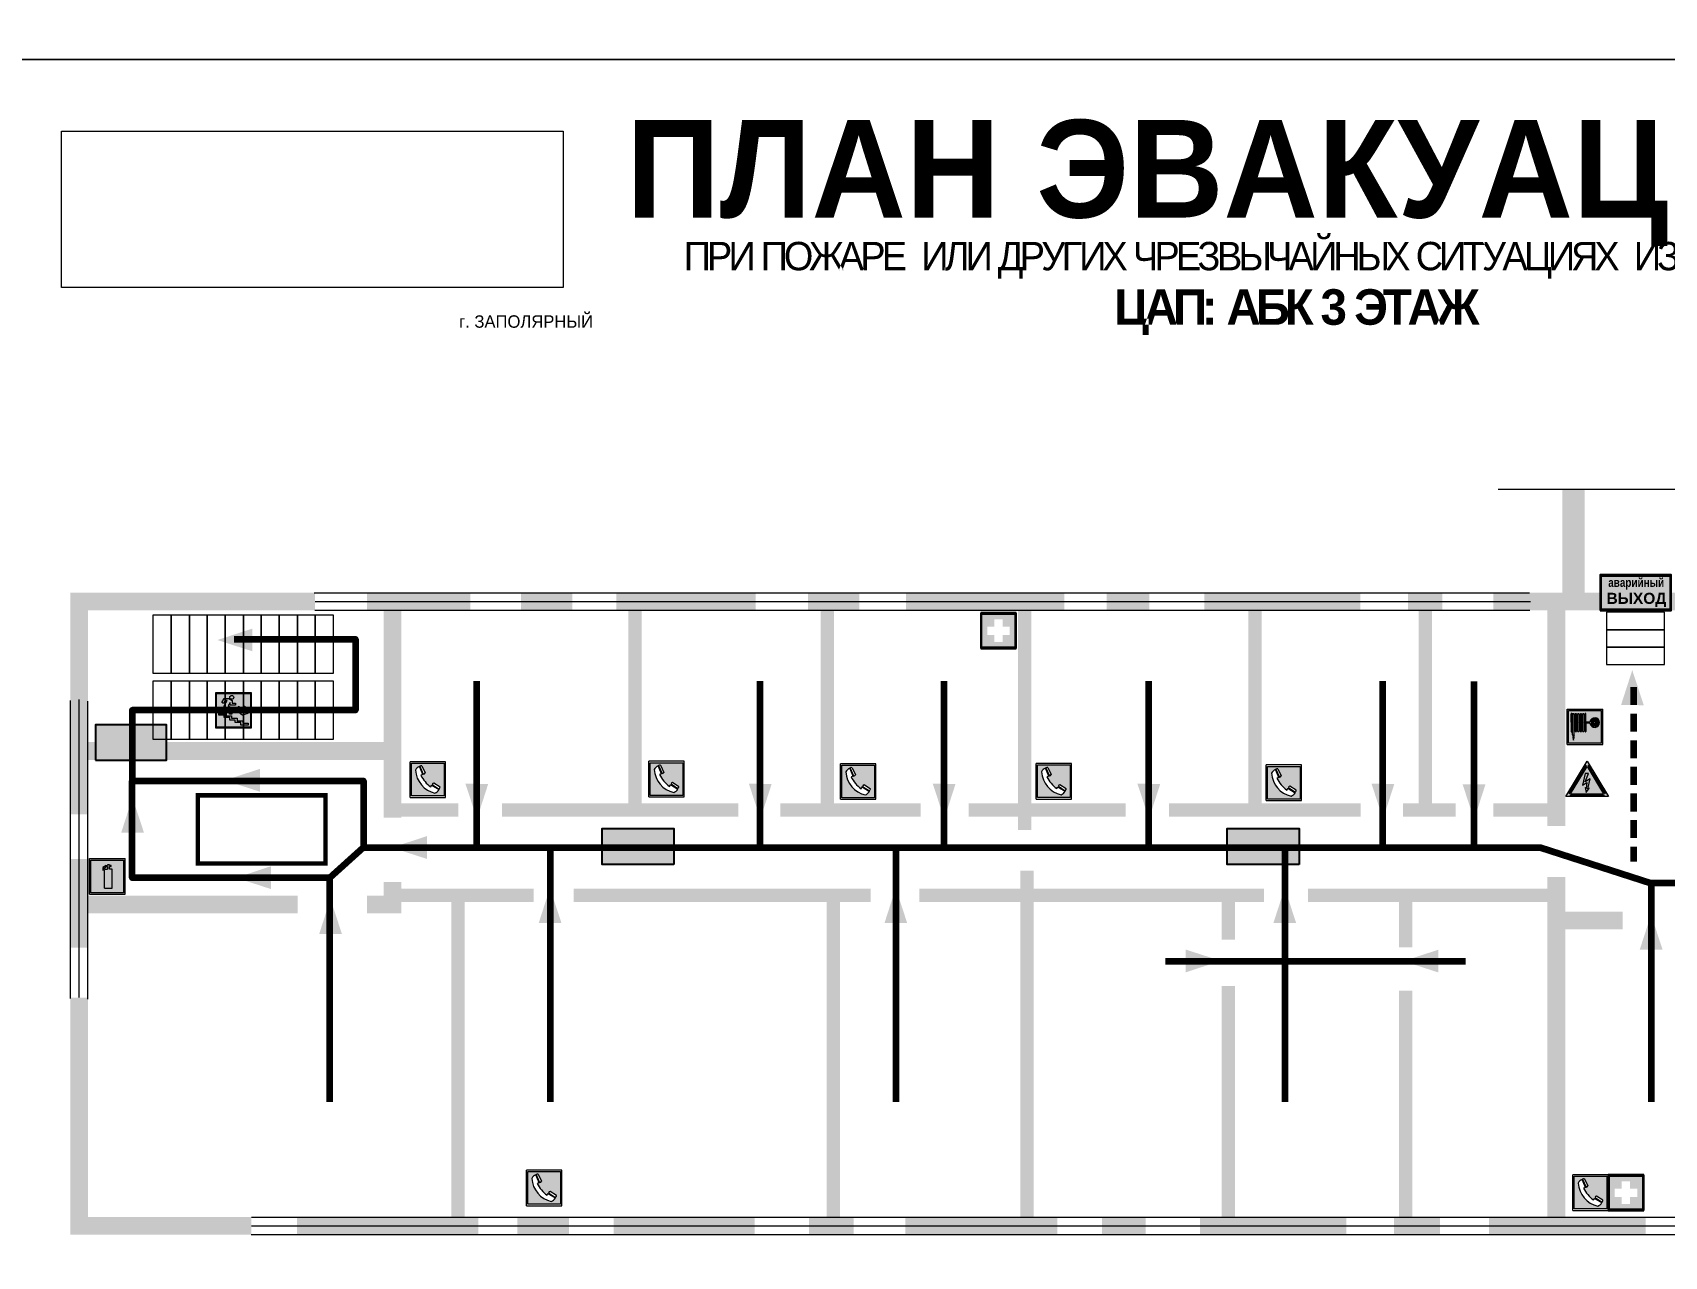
# Model space of a CAD drawing. Header units: millimetres. Extents: x 13114 to 67229, y 22859 to 38520.
# Drawn here: x 32272.6 to 32640.3, y 35678.4 to 35954.2 of the extents above; entities that cross this region are included whole.
import ezdxf

# ---------------------------------------------------------------- set-up
doc = ezdxf.new("R2010")
doc.units = ezdxf.units.MM
doc.linetypes.add('{ Wide Dash }', pattern=[12, 4, -2, 4, -2])
doc.layers.add('План_Штампы', color=7, linetype='Continuous')
doc.styles.add('обычный', font='arial.ttf')
picture_1 = doc.add_image_def('image1.jpg', size_in_pixel=(337, 105))

# ---------------------------------------------------------------- blocks, each defined once
blk = doc.blocks.new('A$C7B4425F7')
at = {"true_color": 0xffffff}
blk.add_hatch(color=7, dxfattribs=at).paths.add_polyline_path([(0, 0), (-16, 0), (-16, -8), (0, -8)])
h = blk.add_hatch(color=126)
h.paths.add_polyline_path([(-0.2, -0.2), (-15.8, -0.2), (-15.8, -7.8), (-0.2, -7.8)])
h.paths.add_polyline_path([(-11.76, -2.03), (-11.76, -3.66), (-11.17, -3.66, -0.568275), (-11.17, -6.18), (-12.58, -6.18), (-12.58, -2.03)], flags=16)
h.paths.add_polyline_path([(-13.33, -4.12, -0.495768), (-13.59, -6.18), (-15.03, -6.18), (-15.03, -2.03), (-13.59, -2.03, -0.487973)], flags=16)
h.paths.add_polyline_path([(-10.25, -2.03), (-9.48, -2.03), (-9.48, -6.18), (-10.25, -6.18)], flags=16)
h.paths.add_polyline_path([(-13.84, -3.69), (-14.24, -3.69), (-14.24, -3.03), (-13.9, -3.03, -0.692621)], flags=0)
h.paths.add_polyline_path([(-9.15, -2.03), (-8.4, -2.03), (-8.04, -3.07), (-7.68, -2.03), (-6.93, -2.03), (-7.64, -4.1), (-6.93, -6.18), (-7.68, -6.18), (-8.04, -5.14), (-8.4, -6.18), (-9.15, -6.18), (-8.44, -4.1)], flags=16)
h.paths.add_polyline_path([(-11.76, -4.46), (-11.42, -4.46, -0.692621), (-11.36, -5.12), (-11.76, -5.12)], flags=0)
h.paths.add_polyline_path([(-13.9, -5.2), (-14.24, -5.2), (-14.24, -4.55), (-13.84, -4.55, -0.708038)], flags=0)
edge = h.paths.add_edge_path(flags=16)
edge.add_ellipse((-5.51, -4.08), major_axis=(0, 2.05), ratio=0.586184, start_angle=0, end_angle=360)
edge = h.paths.add_edge_path(flags=0)
edge.add_ellipse((-5.51, -4.08), major_axis=(0, 1.14), ratio=0.454828, start_angle=0, end_angle=360)
h.paths.add_polyline_path([(-4.13, -4.96, 0.377264), (-3.48, -4.52, 0.0555), (-3.16, -2.03), (-1.66, -2.03), (-1.66, -4.96), (-0.96, -4.96), (-0.96, -7.01), (-1.75, -7.01), (-1.75, -6.18), (-3.3, -6.18), (-3.3, -7.02), (-4.13, -7.02)], flags=16)
h.paths.add_polyline_path([(-2.73, -2.91), (-2.28, -2.91), (-2.28, -4.96), (-3.05, -4.96, 0.079136)], flags=0)
at = {"color": 126}
blk.add_lwpolyline([(-16, -8), (0, -8), (0, 0), (-16, 0)], close=True, dxfattribs=at)
blk = doc.blocks.new('вниз')
at = {"lineweight": 0, "true_color": 0xffffff}
h = blk.add_hatch(color=7, dxfattribs=at)
h.dxf.hatch_style = 1
h.paths.add_polyline_path([(40994.51, -4472.22), (40986.51, -4472.22), (40986.51, -4480.22), (40994.51, -4480.22)])
h.paths.add_polyline_path([(40994.31, -4472.42), (40994.31, -4480.01), (40986.71, -4480.01), (40986.71, -4472.42)], flags=16)
h.paths.add_polyline_path([(40988.43, -4473.53), (40989.43, -4473.53), (40990.19, -4473.96), (40990.19, -4474.6), (40991, -4474.6), (40991, -4475.06), (40989.73, -4475.06), (40989.73, -4474.46), (40989.3, -4475.18), (40990.17, -4475.7), (40990.17, -4477.11), (40989.63, -4477.11), (40989.63, -4476.01), (40988.94, -4475.59), (40988.94, -4476.46), (40988.94, -4476.46), (40987.47, -4476.46), (40987.26, -4476.46), (40987.26, -4475.92), (40988.4, -4475.92), (40988.4, -4475.2), (40989.1, -4473.99), (40988.66, -4473.99), (40988.24, -4474.7), (40987.86, -4474.47), (40988.41, -4473.56)], flags=0)
h.paths.add_polyline_path([(40990.55, -4473.29, -1), (40989.69, -4473.29, -1)], flags=0)
h.paths.add_polyline_path([(40988.85, -4476.89), (40988.85, -4477.43), (40990.1, -4477.43), (40990.1, -4477.99), (40991.34, -4477.99), (40991.34, -4478.54), (40992.59, -4478.54), (40992.59, -4479.09), (40993.83, -4479.09), (40993.83, -4479.52), (40992.17, -4479.52), (40992.17, -4478.97), (40990.91, -4478.97), (40990.91, -4478.41), (40989.68, -4478.41), (40989.68, -4477.86), (40988.43, -4477.86), (40988.43, -4477.31), (40987.6, -4477.31), (40987.18, -4477.31), (40987.18, -4476.89)], flags=0)
h.paths.add_polyline_path([(40991.61, -4475.33), (40993.12, -4476.2), (40992.9, -4475.27), (40993.48, -4475.6), (40993.83, -4476.88), (40992.56, -4477.22), (40991.97, -4476.88), (40992.9, -4476.61), (40991.38, -4475.74), (40991.58, -4475.39)], flags=0)
h.paths.add_polyline_path([(40990.19, -4473.96), (40989.43, -4473.53), (40988.43, -4473.53), (40988.41, -4473.56), (40987.86, -4474.47), (40988.24, -4474.7), (40988.66, -4473.99), (40989.1, -4473.99), (40988.4, -4475.2), (40988.4, -4475.92), (40987.26, -4475.92), (40987.26, -4476.46), (40987.47, -4476.46), (40988.94, -4476.46), (40988.94, -4476.27), (40988.94, -4475.59), (40989.63, -4476.01), (40989.63, -4477.11), (40990.17, -4477.11), (40990.17, -4475.7), (40989.3, -4475.18), (40989.73, -4474.46), (40989.73, -4475.06), (40991, -4475.06), (40991, -4474.6), (40990.19, -4474.6)], flags=0)
h.paths.add_polyline_path([(40990.55, -4473.29, 1), (40989.69, -4473.29, 1)], flags=0)
h.paths.add_polyline_path([(40991.61, -4475.33), (40991.58, -4475.39), (40991.38, -4475.74), (40992.9, -4476.61), (40991.97, -4476.88), (40992.56, -4477.22), (40993.83, -4476.88), (40993.48, -4475.6), (40992.9, -4475.27), (40993.12, -4476.2)], flags=0)
h.paths.add_polyline_path([(40990.1, -4477.43), (40988.85, -4477.43), (40988.85, -4476.89), (40987.18, -4476.89), (40987.18, -4477.31), (40987.6, -4477.31), (40988.43, -4477.31), (40988.43, -4477.86), (40989.68, -4477.86), (40989.68, -4478.41), (40990.91, -4478.41), (40990.91, -4478.97), (40992.17, -4478.97), (40992.17, -4479.52), (40993.83, -4479.52), (40993.83, -4479.09), (40992.59, -4479.09), (40992.59, -4478.54), (40991.34, -4478.54), (40991.34, -4477.99), (40990.1, -4477.99)], flags=0)
at = {"lineweight": 0}
h = blk.add_hatch(color=126, dxfattribs=at)
h.dxf.hatch_style = 1
h.paths.add_polyline_path([(40994.31, -4472.42), (40986.71, -4472.42), (40986.71, -4480.01), (40994.31, -4480.01)])
h.paths.add_polyline_path([(40988.43, -4473.53), (40989.43, -4473.53), (40990.19, -4473.96), (40990.19, -4474.6), (40991, -4474.6), (40991, -4475.06), (40989.73, -4475.06), (40989.73, -4474.46), (40989.3, -4475.18), (40990.17, -4475.7), (40990.17, -4477.11), (40989.63, -4477.11), (40989.63, -4476.01), (40988.94, -4475.59), (40988.94, -4476.46), (40988.94, -4476.46), (40987.47, -4476.46), (40987.26, -4476.46), (40987.26, -4475.92), (40988.4, -4475.92), (40988.4, -4475.2), (40989.1, -4473.99), (40988.66, -4473.99), (40988.24, -4474.7), (40987.86, -4474.47), (40988.41, -4473.56)], flags=16)
h.paths.add_polyline_path([(40990.55, -4473.29, -1), (40989.69, -4473.29, -1)], flags=16)
h.paths.add_polyline_path([(40988.85, -4476.89), (40988.85, -4477.43), (40990.1, -4477.43), (40990.1, -4477.99), (40991.34, -4477.99), (40991.34, -4478.54), (40992.59, -4478.54), (40992.59, -4479.09), (40993.83, -4479.09), (40993.83, -4479.52), (40992.17, -4479.52), (40992.17, -4478.97), (40990.91, -4478.97), (40990.91, -4478.41), (40989.68, -4478.41), (40989.68, -4477.86), (40988.43, -4477.86), (40988.43, -4477.31), (40987.6, -4477.31), (40987.18, -4477.31), (40987.18, -4476.89)], flags=16)
h.paths.add_polyline_path([(40991.61, -4475.33), (40993.12, -4476.2), (40992.9, -4475.27), (40993.48, -4475.6), (40993.83, -4476.88), (40992.56, -4477.22), (40991.97, -4476.88), (40992.9, -4476.61), (40991.38, -4475.74), (40991.58, -4475.39)], flags=16)
at = {"lineweight": 0, "true_color": 0xffffff}
h = blk.add_hatch(color=7, dxfattribs=at)
h.dxf.hatch_style = 1
h.paths.add_polyline_path([(40989.73, -4474.46), (40989.73, -4475.06), (40991, -4475.06), (40991, -4474.6), (40990.19, -4474.6), (40990.19, -4473.96), (40989.43, -4473.53), (40988.43, -4473.53), (40988.41, -4473.56), (40987.86, -4474.47), (40988.24, -4474.7), (40988.66, -4473.99), (40989.1, -4473.99), (40988.4, -4475.2), (40988.4, -4475.92), (40987.26, -4475.92), (40987.26, -4476.46), (40987.47, -4476.46), (40988.94, -4476.46), (40988.94, -4475.59), (40989.63, -4476.01), (40989.63, -4477.11), (40990.17, -4477.11), (40990.17, -4475.7), (40989.3, -4475.18)])
h.paths.add_polyline_path([(40989.69, -4473.29, 1), (40990.55, -4473.29, 1)])
h.paths.add_polyline_path([(40991.61, -4475.33), (40991.58, -4475.39), (40991.38, -4475.74), (40992.9, -4476.61), (40991.97, -4476.88), (40992.56, -4477.22), (40993.83, -4476.88), (40993.48, -4475.6), (40992.9, -4475.27), (40993.12, -4476.2)])
h.paths.add_polyline_path([(40990.1, -4477.43), (40988.85, -4477.43), (40988.85, -4476.89), (40987.18, -4476.89), (40987.18, -4477.31), (40987.6, -4477.31), (40988.43, -4477.31), (40988.43, -4477.86), (40989.68, -4477.86), (40989.68, -4478.41), (40990.91, -4478.41), (40990.91, -4478.97), (40992.17, -4478.97), (40992.17, -4479.52), (40993.83, -4479.52), (40993.83, -4479.09), (40992.59, -4479.09), (40992.59, -4478.54), (40991.34, -4478.54), (40991.34, -4477.99), (40990.1, -4477.99)])
at = {"color": 126, "lineweight": 0}
for points in [[(40986.51, -4472.22), (40994.51, -4472.22), (40994.51, -4480.22), (40986.51, -4480.22)], [(40986.71, -4472.42), (40994.31, -4472.42), (40994.31, -4480.01), (40986.71, -4480.01)]]:
    blk.add_lwpolyline(points, close=True, dxfattribs=at)
for points in [[(40987.47, -4476.46), (40987.26, -4476.46), (40987.26, -4475.92), (40988.4, -4475.92), (40988.4, -4475.2), (40989.1, -4473.99), (40988.66, -4473.99), (40988.24, -4474.7), (40987.86, -4474.47), (40988.41, -4473.56), (40988.43, -4473.53), (40989.43, -4473.53), (40990.19, -4473.96), (40990.19, -4474.6), (40991, -4474.6), (40991, -4475.06), (40989.73, -4475.06), (40989.73, -4474.46), (40989.3, -4475.18), (40990.17, -4475.7), (40990.17, -4477.11), (40989.63, -4477.11), (40989.63, -4476.01), (40988.94, -4475.59), (40988.94, -4476.46)], [(40991.58, -4475.39), (40991.38, -4475.74), (40992.9, -4476.61), (40991.97, -4476.88), (40992.56, -4477.22), (40993.83, -4476.88), (40993.48, -4475.6), (40992.9, -4475.27), (40993.12, -4476.2), (40991.61, -4475.33), (40991.58, -4475.39)], [(40987.6, -4477.31), (40987.18, -4477.31), (40987.18, -4476.89), (40988.85, -4476.89), (40988.85, -4477.43), (40990.1, -4477.43), (40990.1, -4477.99), (40991.34, -4477.99), (40991.34, -4478.54), (40992.59, -4478.54), (40992.59, -4479.09), (40993.83, -4479.09), (40993.83, -4479.52), (40992.17, -4479.52), (40992.17, -4478.97), (40990.91, -4478.97), (40990.91, -4478.41), (40989.68, -4478.41), (40989.68, -4477.86), (40988.43, -4477.86), (40988.43, -4477.31), (40987.6, -4477.31)], [(40987.47, -4476.46), (40988.94, -4476.46), (40988.94, -4476.27)]]:
    blk.add_lwpolyline(points, dxfattribs=at)
blk.add_circle((40990.12, -4473.29), 0.432, dxfattribs=at)
blk = doc.blocks.new('A$C32E8229D')
at = {"true_color": 0xffffff}
blk.add_hatch(color=7, dxfattribs=at).paths.add_polyline_path([(0, 0), (0, -8), (16, -8), (16, 0)])
h = blk.add_hatch(color=126)
h.paths.add_polyline_path([(0.2, -0.2), (15.8, -0.2), (15.8, -7.8), (0.2, -7.8)])
h.paths.add_polyline_path([(13.49, -2.05), (12.08, -2.05), (11.37, -2.63, 0.162397), (11.29, -2.84), (11.29, -3.63), (10.35, -3.63), (10.35, -4.05), (11.68, -4.05), (11.68, -3.48), (12.26, -4.28), (11.29, -5.1), (11.29, -6.78), (11.85, -6.78), (11.85, -5.44), (12.8, -4.64), (12.8, -5.94), (14.46, -5.94), (14.46, -5.39), (13.45, -5.39), (13.45, -3.97), (12.46, -2.59), (13.15, -2.59), (13.69, -3.34), (14.18, -3)], flags=16)
h.paths.add_polyline_path([(10.74, -1.82, 1), (11.8, -1.82, 1)], flags=16)
h.paths.add_polyline_path([(9.39, -3.59), (5.99, -3.59), (6.56, -3.03), (5.91, -3.03), (5.1, -3.83), (5.91, -4.64), (6.56, -4.64), (5.99, -4.09), (9.39, -4.09)], flags=16)
h.paths.add_polyline_path([(4.29, -1.08), (1.72, -1.08), (1.72, -6.6), (4.29, -6.6)], flags=16)
at = {"color": 126}
blk.add_lwpolyline([(16, -8), (0, -8), (0, 0), (16, 0)], close=True, dxfattribs=at)
blk = doc.blocks.new('A$C41C009D9')
at = {"true_color": 0xffffff}
blk.add_hatch(color=7, dxfattribs=at).paths.add_polyline_path([(0, 8), (-16, 8), (-16, 0), (0, 0)])
h = blk.add_hatch(color=126)
h.dxf.hatch_style = 1
h.paths.add_polyline_path([(-15.8, 7.8), (-15.8, 0.2), (-0.2, 0.2), (-0.2, 7.8)])
at = {"color": 126}
for points in [[(-16, 0), (0, 0), (0, 8), (-16, 8)], [(-16, 0), (0, 0), (0, 8), (-16, 8)], [(-15.8, 7.8), (-0.2, 7.8), (-0.2, 0.2), (-15.8, 0.2)]]:
    blk.add_lwpolyline(points, close=True, dxfattribs=at)
at = {"color": 7, "true_color": 0xffffff, "insert": (-15.8, 7.3), "char_height": 2.5, "width": 15.5999, "attachment_point": 1, "style": 'обычный'}
blk.add_mtext('\\pi1.6133;{\\fArial|b1|i0|c204|p34;\\H0.8x;\\W0.8;аварийный\\H1.25x;\\W1;\\P\\pi1.2327;ВЫХОД}', dxfattribs=at)
blk = doc.blocks.new('A$C3AD82952')
at = {"true_color": 0xf5f5ff}
h = blk.add_hatch(color=7, dxfattribs=at)
h.dxf.hatch_style = 1
h.paths.add_polyline_path([(8.21, 8.73, 0.414214), (7.89, 9.05), (7.22, 9.05), (7.22, 9.92), (7.59, 9.92, 1), (7.57, 10.36), (7.22, 10.36), (7.22, 10.6), (6.43, 10.6), (6.43, 10.36), (6.01, 10.36), (4.74, 9.59), (4.74, 8.69), (4.98, 8.73), (4.98, 9.26), (6.12, 9.91), (6.43, 9.91), (6.43, 9.05), (5.76, 9.05, 0.414214), (5.44, 8.73), (5.44, 2.2), (8.21, 2.2)], flags=0)
h.paths.add_polyline_path([(12.8, 12.8), (0, 12.8), (0, 0), (12.8, 0)])
h.paths.add_polyline_path([(0.51, 12.29), (12.29, 12.29), (12.29, 0.51), (0.51, 0.51)], flags=16)
h.paths.add_polyline_path([(4.74, 9.59), (6.01, 10.36), (6.43, 10.36), (6.43, 10.6), (7.22, 10.6), (7.22, 10.36), (7.59, 10.36, -0.94586), (7.59, 9.92), (7.22, 9.92), (7.22, 9.05), (7.89, 9.05, -0.414214), (8.21, 8.73), (8.21, 2.2), (5.44, 2.2), (5.44, 8.73, -0.414214), (5.76, 9.05), (6.43, 9.05), (6.43, 9.91), (6.12, 9.91), (4.98, 9.26), (4.98, 8.73), (4.74, 8.69)], flags=0)
h = blk.add_hatch(color=242)
h.dxf.hatch_style = 1
h.paths.add_polyline_path([(12.29, 12.29), (0.51, 12.29), (0.51, 0.51), (12.29, 0.51)])
h.paths.add_polyline_path([(4.74, 8.69), (4.74, 9.59), (6.01, 10.36), (6.43, 10.36), (6.43, 10.6), (7.22, 10.6), (7.22, 10.36), (7.59, 10.36, -0.94586), (7.59, 9.92), (7.22, 9.92), (7.22, 9.05), (7.89, 9.05, -0.414214), (8.21, 8.73), (8.21, 2.2), (5.44, 2.2), (5.44, 8.73, -0.414214), (5.76, 9.05), (6.43, 9.05), (6.43, 9.91), (6.12, 9.91), (4.98, 9.26), (4.98, 8.73)], flags=16)
h = blk.add_hatch(color=7, dxfattribs=at)
h.dxf.hatch_style = 1
h.paths.add_polyline_path([(8.21, 8.73, 0.414214), (7.89, 9.05), (7.22, 9.05), (7.22, 9.92), (7.59, 9.92, 1), (7.57, 10.36), (7.22, 10.36), (7.22, 10.6), (6.43, 10.6), (6.43, 10.36), (6.01, 10.36), (4.74, 9.59), (4.74, 8.69), (4.98, 8.73), (4.98, 9.26), (6.12, 9.91), (6.43, 9.91), (6.43, 9.05), (5.76, 9.05, 0.414214), (5.44, 8.73), (5.44, 2.2), (8.21, 2.2)])
at = {"color": 242, "lineweight": 5}
for p, q in [((0, 0), (0, 12.8)), ((0, 12.8), (12.8, 12.8)), ((12.8, 0), (12.8, 12.8)), ((6.01, 10.36), (4.74, 9.59)), ((4.74, 9.59), (4.74, 8.69)), ((4.74, 8.69), (4.98, 8.73)), ((4.98, 9.26), (6.12, 9.91)), ((4.98, 8.73), (4.98, 9.26)), ((5.44, 2.2), (5.44, 8.73)), ((5.76, 9.05), (6.43, 9.05)), ((6.01, 10.36), (6.43, 10.36)), ((6.12, 9.91), (6.43, 9.91)), ((7.22, 10.6), (6.43, 10.6)), ((6.43, 10.6), (6.43, 10.36)), ((6.43, 9.91), (6.43, 9.05)), ((7.22, 10.36), (7.22, 10.6)), ((7.59, 10.36), (7.22, 10.36)), ((7.22, 9.05), (7.22, 9.92)), ((7.59, 9.92), (7.22, 9.92)), ((7.89, 9.05), (7.22, 9.05)), ((8.21, 2.2), (8.21, 8.73)), ((0, 0), (12.8, 0)), ((5.44, 2.2), (8.21, 2.2))]:
    blk.add_line(p, q, dxfattribs=at)
blk.add_lwpolyline([(0.51, 12.29), (12.29, 12.29), (12.29, 0.51), (0.51, 0.51)], close=True, dxfattribs=at)
for centre, radius, start, end in [((5.76, 8.73), 0.32, 90, 180), ((7.58, 10.14), 0.223, 273.18746, 86.81254), ((7.89, 8.73), 0.32, 0, 90)]:
    blk.add_arc(centre, radius, start, end, dxfattribs=at)
blk = doc.blocks.new('A$C456E1F9C')
at = {"lineweight": 5}
h = blk.add_hatch(color=242, dxfattribs=at)
h.paths.add_polyline_path([(0.51, -1.47), (0.51, -13.26), (12.29, -13.26), (12.29, -1.47)])
h.paths.add_polyline_path([(5.42, -4.95, -0.254479), (4.78, -5.4), (3.52, -2.53, -0.209735), (4.23, -2.4)], flags=16)
h.paths.add_polyline_path([(8.53, -8.6), (10.87, -10.17), (10.54, -10.76), (8.03, -9.13, -0.192251)], flags=16)
h.paths.add_polyline_path([(4.61, -5.49, 0.005518), (3.87, -5.72, 0.128647), (7.49, -10.01, 0.00809), (7.83, -9.33), (10.47, -10.97, -0.16736), (8.99, -12.25, -0.327862), (1.95, -3.95, -0.166952), (3.36, -2.62)], flags=16)
at = {"color": 242, "lineweight": 5}
for p, q in [((0, -13.77), (0, -0.97)), ((12.8, -0.97), (0, -0.97)), ((4.61, -5.49), (3.36, -2.62)), ((3.52, -2.53), (4.78, -5.4)), ((4.23, -2.4), (5.42, -4.95)), ((12.8, -13.77), (12.8, -0.97)), ((7.83, -9.33), (10.47, -10.97)), ((8.03, -9.13), (10.54, -10.76)), ((10.81, -10.12), (8.53, -8.6)), ((10.54, -10.76), (10.8, -10.3)), ((10.8, -10.3), (10.81, -10.12)), ((0, -13.77), (12.8, -13.77))]:
    blk.add_line(p, q, dxfattribs=at)
blk.add_lwpolyline([(0.51, -1.47), (12.29, -1.47), (12.29, -13.26), (0.51, -13.26)], close=True, dxfattribs=at)
for centre, radius, start, end in [((4.59, -5.34), 2.99, 114.28453, 152.19739), ((11.12, -3.31), 9.19, 183.99153, 256.60086), ((4.02, -3.27), 0.891, 76.32839, 123.70924), ((14.98, -39.1), 35.17, 107.14873, 108.41345), ((13.86, -0.94), 11.08, 205.55365, 234.87622), ((4.68, -4.59), 0.824, 276.9621, 334.07228), ((-13.31, 0.8), 23.44, 332.54871, 334.40268), ((8.94, -9.5), 0.989, 114.40924, 157.93883), ((7.87, -9.46), 3, 291.92908, 329.9329)]:
    blk.add_arc(centre, radius, start, end, dxfattribs=at)
blk = doc.blocks.new('A$C18900ED3')
h = blk.add_hatch(color=126)
h.paths.add_polyline_path([(-0.18, -0.18), (-7.02, -0.18), (-7.02, -7.02), (-0.18, -7.02)])
h.paths.add_polyline_path([(-5.89, -4.46), (-5.89, -2.77), (-4.46, -2.77), (-4.46, -1.31), (-2.77, -1.31), (-2.77, -2.77), (-1.33, -2.77), (-1.33, -4.46), (-2.77, -4.46), (-2.77, -5.89), (-4.46, -5.89), (-4.46, -4.46)], flags=16)
at = {"color": 126}
for p, q in [((-7.2, 0), (-7.2, -7.2)), ((0, 0), (-7.2, 0)), ((0, -7.2), (0, 0)), ((-7.02, -7.02), (-7.02, -0.18)), ((-7.02, -0.18), (-0.18, -0.18)), ((-0.18, -0.18), (-0.18, -7.02)), ((-7.2, -7.2), (0, -7.2)), ((-0.18, -7.02), (-7.02, -7.02))]:
    blk.add_line(p, q, dxfattribs=at)
blk = doc.blocks.new('A$C37112FD5')
at = {"true_color": 0xf5f5ff}
h = blk.add_hatch(color=7, dxfattribs=at)
h.dxf.hatch_style = 1
h.paths.add_polyline_path([(12.8, -7.4), (0, -7.4), (0, -20.2), (12.8, -20.2)])
h.paths.add_polyline_path([(12.29, -7.91), (12.29, -19.69), (0.51, -19.69), (0.51, -7.91)], flags=16)
h.paths.add_polyline_path([(4.98, -9.04, -0.42597), (5.17, -9.22), (5.17, -12.25), (5.17, -15.29, -0.432244), (4.98, -15.47), (4.83, -15.47, -0.42597), (4.64, -15.29), (4.64, -12.25), (4.64, -9.22, -0.432244), (4.83, -9.04)], flags=0)
h.paths.add_polyline_path([(4.28, -9.22), (4.28, -12.25), (4.28, -15.29, -0.432244), (4.09, -15.47), (3.94, -15.47, -0.42597), (3.75, -15.29), (3.75, -12.25), (3.75, -9.22, -0.432244), (3.94, -9.04), (4.09, -9.04, -0.42597)], flags=0)
h.paths.add_polyline_path([(5.72, -9.04), (5.87, -9.04, -0.42597), (6.06, -9.22), (6.06, -12.25), (6.06, -15.29, -0.432244), (5.87, -15.47), (5.72, -15.47, -0.42597), (5.53, -15.29), (5.53, -12.25), (5.53, -9.22, -0.432244)], flags=0)
h.paths.add_polyline_path([(6.42, -8.9), (6.5, -8.9, -0.42597), (6.69, -9.08), (6.69, -12.03), (8.21, -12.03, -15.824349), (8.21, -12.47), (6.69, -12.47), (6.69, -15.42, -0.432244), (6.5, -15.6), (6.42, -15.6)], flags=0)
h.paths.add_polyline_path([(3.39, -9.22), (3.39, -12.25), (3.39, -15.29, -0.432244), (3.2, -15.47), (3.05, -15.47, -0.42597), (2.85, -15.29), (2.85, -12.25), (2.85, -9.22, -0.432244), (3.05, -9.04), (3.2, -9.04, -0.42597)], flags=0)
h.paths.add_polyline_path([(2.5, -9.22), (2.5, -16.71), (1.96, -16.71), (1.96, -9.22, -0.432244), (2.15, -9.04), (2.31, -9.04, -0.42597)], flags=0)
h.paths.add_polyline_path([(1.61, -8.9), (1.61, -15.6), (1.57, -15.6, -0.42597), (1.37, -15.42), (1.37, -12.03), (1.37, -9.09, -0.432244), (1.57, -8.9)], flags=0)
h.paths.add_polyline_path([(9.76, -10.81), (9.76, -12.03), (8.49, -12.03, -0.336371)], flags=0)
h.paths.add_polyline_path([(8.49, -12.47), (9.76, -12.47), (9.76, -13.7, -0.336371)], flags=0)
h.paths.add_polyline_path([(10.11, -10.81, -0.336371), (11.38, -12.03), (10.11, -12.03)], flags=0)
h.paths.add_polyline_path([(10.11, -12.47), (11.38, -12.47, -0.336371), (10.11, -13.7)], flags=0)
h.paths.add_polyline_path([(2.5, -16.84), (2.5, -17.05), (1.97, -17.05), (1.97, -16.84)], flags=0)
h.paths.add_polyline_path([(2.5, -17.24, -0.033778), (2.24, -18.6, -0.033778), (1.97, -17.24)], flags=0)
h = blk.add_hatch(color=242)
h.dxf.hatch_style = 1
h.paths.add_polyline_path([(12.29, -7.91), (0.51, -7.91), (0.51, -19.69), (12.29, -19.69)])
h.paths.add_polyline_path([(6.42, -15.6), (6.42, -8.9), (6.5, -8.9, -0.42597), (6.69, -9.08), (6.69, -12.03), (8.21, -12.03, -15.824349), (8.21, -12.47), (6.69, -12.47), (6.69, -15.42, -0.432244), (6.5, -15.6)], flags=16)
h.paths.add_polyline_path([(5.87, -15.47), (5.72, -15.47, -0.42597), (5.53, -15.29), (5.53, -12.25), (5.53, -9.22, -0.432244), (5.72, -9.04), (5.87, -9.04, -0.42597), (6.06, -9.22), (6.06, -12.25), (6.06, -15.29, -0.432244)], flags=16)
h.paths.add_polyline_path([(4.98, -15.47), (4.83, -15.47, -0.42597), (4.64, -15.29), (4.64, -12.25), (4.64, -9.22, -0.432244), (4.83, -9.04), (4.98, -9.04, -0.42597), (5.17, -9.22), (5.17, -12.25), (5.17, -15.29, -0.432244)], flags=16)
h.paths.add_polyline_path([(4.09, -15.47), (3.94, -15.47, -0.42597), (3.75, -15.29), (3.75, -12.25), (3.75, -9.22, -0.432244), (3.94, -9.04), (4.09, -9.04, -0.42597), (4.28, -9.22), (4.28, -12.25), (4.28, -15.29, -0.432244)], flags=16)
h.paths.add_polyline_path([(3.2, -15.47), (3.05, -15.47, -0.42597), (2.85, -15.29), (2.85, -12.25), (2.85, -9.22, -0.432244), (3.05, -9.04), (3.2, -9.04, -0.42597), (3.39, -9.22), (3.39, -12.25), (3.39, -15.29, -0.432244)], flags=16)
h.paths.add_polyline_path([(2.5, -17.05), (1.97, -17.05), (1.97, -16.84), (2.5, -16.84)], flags=16)
h.paths.add_polyline_path([(2.5, -17.24, -0.033778), (2.24, -18.6, -0.033778), (1.97, -17.24)], flags=16)
h.paths.add_polyline_path([(2.5, -16.71), (1.96, -16.71), (1.96, -9.22, -0.432244), (2.15, -9.04), (2.31, -9.04, -0.42597), (2.5, -9.22)], flags=16)
h.paths.add_polyline_path([(1.61, -15.6), (1.57, -15.6, -0.42597), (1.37, -15.42), (1.37, -12.03), (1.37, -9.09, -0.432244), (1.57, -8.9), (1.61, -8.9)], flags=16)
h.paths.add_polyline_path([(8.49, -12.47), (9.76, -12.47), (9.76, -13.7, -0.336371)], flags=0)
h.paths.add_polyline_path([(10.11, -13.7), (10.11, -12.47), (11.38, -12.47, -0.336371)], flags=0)
h.paths.add_polyline_path([(8.49, -12.03, -0.336371), (9.76, -10.81), (9.76, -12.03)], flags=0)
h.paths.add_polyline_path([(10.11, -12.03), (10.11, -10.81, -0.336371), (11.38, -12.03)], flags=0)
h = blk.add_hatch(color=7, dxfattribs=at)
h.dxf.hatch_style = 1
h.paths.add_polyline_path([(1.61, -8.9), (1.57, -8.9, 0.432244), (1.37, -9.09), (1.37, -12.03), (1.37, -15.42, 0.42597), (1.57, -15.6), (1.61, -15.6)])
h.paths.add_polyline_path([(2.5, -9.22, 0.42597), (2.31, -9.04), (2.15, -9.04, 0.432244), (1.96, -9.22), (1.96, -16.71), (2.5, -16.71)])
h.paths.add_polyline_path([(2.5, -16.84), (1.97, -16.84), (1.97, -17.05), (2.5, -17.05)])
h.paths.add_polyline_path([(2.5, -17.24), (1.97, -17.24, 0.033778), (2.24, -18.6, 0.033778)])
h.paths.add_polyline_path([(3.39, -12.25), (3.39, -9.22, 0.42597), (3.2, -9.04), (3.05, -9.04, 0.432244), (2.85, -9.22), (2.85, -12.25), (2.85, -15.29, 0.42597), (3.05, -15.47), (3.2, -15.47, 0.432244), (3.39, -15.29)])
h.paths.add_polyline_path([(4.28, -12.25), (4.28, -9.22, 0.42597), (4.09, -9.04), (3.94, -9.04, 0.432244), (3.75, -9.22), (3.75, -12.25), (3.75, -15.29, 0.42597), (3.94, -15.47), (4.09, -15.47, 0.432244), (4.28, -15.29)])
h.paths.add_polyline_path([(5.17, -12.25), (5.17, -9.22, 0.42597), (4.98, -9.04), (4.83, -9.04, 0.432244), (4.64, -9.22), (4.64, -12.25), (4.64, -15.29, 0.42597), (4.83, -15.47), (4.98, -15.47, 0.432244), (5.17, -15.29)])
h.paths.add_polyline_path([(6.06, -12.25), (6.06, -9.22, 0.42597), (5.87, -9.04), (5.72, -9.04, 0.432244), (5.53, -9.22), (5.53, -12.25), (5.53, -15.29, 0.42597), (5.72, -15.47), (5.87, -15.47, 0.432244), (6.06, -15.29)])
h.paths.add_polyline_path([(6.69, -12.47), (8.21, -12.47, 15.824349), (8.21, -12.03), (6.69, -12.03), (6.69, -9.08, 0.42597), (6.5, -8.9), (6.42, -8.9), (6.42, -15.6), (6.5, -15.6, 0.432244), (6.69, -15.42)])
h.paths.add_polyline_path([(8.49, -12.47), (9.76, -12.47), (9.76, -13.7, -0.336371)], flags=16)
h.paths.add_polyline_path([(8.49, -12.03, -0.336371), (9.76, -10.81), (9.76, -12.03)], flags=16)
h.paths.add_polyline_path([(10.11, -12.47), (11.38, -12.47, -0.336371), (10.11, -13.7)], flags=16)
h.paths.add_polyline_path([(10.11, -12.03), (10.11, -10.81, -0.336371), (11.38, -12.03)], flags=16)
h = blk.add_hatch(color=242)
h.dxf.hatch_style = 1
h.paths.add_polyline_path([(9.76, -10.81, 0.336371), (8.49, -12.03), (9.76, -12.03)])
h.paths.add_polyline_path([(10.11, -10.81), (10.11, -12.03), (11.38, -12.03, 0.336371)])
h.paths.add_polyline_path([(11.38, -12.47), (10.11, -12.47), (10.11, -13.7, 0.336371)])
h.paths.add_polyline_path([(9.76, -12.47), (8.49, -12.47, 0.336371), (9.76, -13.7)])
at = {"color": 242, "lineweight": 5}
for p, q in [((0, -20.2), (0, -7.4)), ((0, -7.4), (12.8, -7.4)), ((1.37, -12.03), (1.37, -9.08)), ((1.57, -8.9), (1.61, -8.9)), ((1.61, -8.9), (1.61, -15.6)), ((1.96, -16.71), (1.96, -9.22)), ((2.15, -9.04), (2.31, -9.04)), ((2.5, -16.71), (2.5, -9.22)), ((2.85, -12.25), (2.85, -9.22)), ((3.05, -9.04), (3.2, -9.04)), ((3.39, -12.25), (3.39, -9.22)), ((3.75, -12.25), (3.75, -9.22)), ((3.94, -9.04), (4.09, -9.04)), ((4.28, -12.25), (4.28, -9.22)), ((4.64, -12.25), (4.64, -9.22)), ((4.83, -9.04), (4.98, -9.04)), ((5.17, -12.25), (5.17, -9.22)), ((5.53, -12.25), (5.53, -9.22)), ((5.72, -9.04), (5.87, -9.04)), ((6.06, -12.25), (6.06, -9.22)), ((6.42, -8.9), (6.42, -15.6)), ((6.5, -8.9), (6.42, -8.9)), ((6.69, -12.03), (6.69, -9.08)), ((9.76, -10.81), (9.76, -12.03)), ((10.11, -10.81), (10.11, -12.03)), ((12.8, -20.2), (12.8, -7.4)), ((1.37, -12.03), (1.37, -15.42)), ((1.57, -15.6), (1.61, -15.6)), ((1.96, -16.71), (2.5, -16.71)), ((1.97, -16.84), (2.5, -16.84)), ((1.97, -17.05), (1.97, -16.84)), ((2.5, -17.05), (1.97, -17.05)), ((1.97, -17.24), (2.5, -17.24)), ((2.5, -16.84), (2.5, -17.05)), ((2.85, -12.25), (2.85, -15.29)), ((3.05, -15.47), (3.2, -15.47)), ((3.39, -12.25), (3.39, -15.29)), ((3.75, -12.25), (3.75, -15.29)), ((3.94, -15.47), (4.09, -15.47)), ((4.28, -12.25), (4.28, -15.29)), ((4.64, -12.25), (4.64, -15.29)), ((4.83, -15.47), (4.98, -15.47)), ((5.17, -12.25), (5.17, -15.29)), ((5.53, -12.25), (5.53, -15.29)), ((5.72, -15.47), (5.87, -15.47)), ((6.06, -12.25), (6.06, -15.29)), ((6.42, -15.6), (6.5, -15.6)), ((8.21, -12.03), (6.69, -12.03)), ((8.21, -12.47), (6.69, -12.47)), ((6.69, -12.47), (6.69, -15.42)), ((9.76, -12.03), (8.49, -12.03)), ((9.76, -12.47), (8.49, -12.47)), ((9.76, -12.47), (9.76, -13.7)), ((11.38, -12.03), (10.11, -12.03)), ((11.38, -12.47), (10.11, -12.47)), ((10.11, -12.47), (10.11, -13.7)), ((0, -20.2), (12.8, -20.2))]:
    blk.add_line(p, q, dxfattribs=at)
blk.add_lwpolyline([(0.51, -7.91), (12.29, -7.91), (12.29, -19.69), (0.51, -19.69)], close=True, dxfattribs=at)
for centre, radius, start, end in [((1.56, -9.09), 0.182, 87.10267, 180.60715), ((2.15, -9.22), 0.182, 87.10267, 180.60715), ((2.32, -9.22), 0.182, 359.39285, 92.89733), ((3.04, -9.22), 0.182, 87.10267, 180.60715), ((3.21, -9.22), 0.182, 359.39285, 92.89733), ((3.93, -9.22), 0.182, 87.10267, 180.60715), ((4.1, -9.22), 0.182, 359.39285, 92.89733), ((4.82, -9.22), 0.182, 87.10267, 180.60715), ((4.99, -9.22), 0.182, 359.39285, 92.89733), ((5.71, -9.22), 0.182, 87.10267, 180.60715), ((5.88, -9.22), 0.182, 359.39285, 92.89733), ((6.51, -9.09), 0.182, 359.39285, 92.89733), ((9.93, -12.25), 1.74, 187.23185, 172.76815), ((9.93, -12.25), 1.46, 96.99266, 171.35851), ((9.93, -12.25), 1.46, 8.64149, 83.00734), ((1.56, -15.42), 0.182, 179.39285, 272.89733), ((12.17, -15.98), 10.27, 187.04098, 194.7793), ((-7.7, -15.98), 10.27, 345.2207, 352.95902), ((3.04, -15.29), 0.182, 179.39285, 272.89733), ((3.21, -15.29), 0.182, 267.10267, 0.60715), ((3.93, -15.29), 0.182, 179.39285, 272.89733), ((4.1, -15.29), 0.182, 267.10267, 0.60715), ((4.82, -15.29), 0.182, 179.39285, 272.89733), ((4.99, -15.29), 0.182, 267.10267, 0.60715), ((5.71, -15.29), 0.182, 179.39285, 272.89733), ((5.88, -15.29), 0.182, 267.10267, 0.60715), ((6.51, -15.42), 0.182, 267.10267, 0.60715), ((9.93, -12.25), 1.46, 188.64149, 263.00734), ((9.93, -12.25), 1.46, 276.99266, 351.35851)]:
    blk.add_arc(centre, radius, start, end, dxfattribs=at)
blk = doc.blocks.new('A$C3E6D3DDE')
at = {"lineweight": 5}
h = blk.add_hatch(color=40, dxfattribs=at)
h.paths.add_polyline_path([(24.1, 1.45), (16.46, -11.35), (31.74, -11.35)])
h.paths.add_polyline_path([(24.09, -0.46), (30.03, -10.41), (18.14, -10.41)], flags=16)
h.paths.add_polyline_path([(24.54, -3.08), (23.41, -6.02), (25.13, -5.01), (24.33, -8.5), (24.82, -8.27), (23.79, -9.86), (23.4, -8.04), (23.8, -8.43), (24.04, -6.29), (22.39, -7.25), (23.44, -3.08)], flags=0)
h = blk.add_hatch(color=256, dxfattribs=at)
h.paths.add_polyline_path([(24.37, 0.03, 0.567511), (23.82, 0.03), (17.59, -10.4, 0.582454), (17.86, -10.88), (30.32, -10.88, 0.582149), (30.6, -10.4)])
h.paths.add_polyline_path([(24.09, -0.46), (18.14, -10.41), (30.03, -10.41)], flags=16)
h.paths.add_polyline_path([(24.54, -3.08), (23.41, -6.02), (25.13, -5.01), (24.33, -8.5), (24.82, -8.27), (23.79, -9.86), (23.4, -8.04), (23.8, -8.43), (24.04, -6.29), (22.39, -7.25), (23.44, -3.08)], flags=0)
h = blk.add_hatch(color=40, dxfattribs=at)
h.paths.add_polyline_path([(24.09, -0.46), (18.14, -10.41), (30.03, -10.41)])
h.paths.add_polyline_path([(24.82, -8.27), (23.79, -9.86), (23.4, -8.04), (23.8, -8.43), (24.04, -6.29), (22.39, -7.25), (23.44, -3.08), (24.54, -3.08), (23.41, -6.02), (25.13, -5.01), (24.33, -8.5)], flags=16)
at = {"color": 40, "lineweight": 5}
for p, q in [((16.46, -11.35), (24.1, 1.45)), ((24.1, 1.45), (31.74, -11.35))]:
    blk.add_line(p, q, dxfattribs=at)
at = {"lineweight": 5}
for p, q in [((17.59, -10.4), (23.82, 0.03)), ((24.37, 0.03), (30.6, -10.4)), ((18.14, -10.41), (24.09, -0.46)), ((23.44, -3.08), (22.39, -7.25)), ((23.41, -6.02), (24.54, -3.08)), ((25.13, -5.01), (23.41, -6.02)), ((24.54, -3.08), (23.44, -3.08)), ((24.09, -0.46), (30.03, -10.41)), ((24.33, -8.5), (25.13, -5.01)), ((17.86, -10.88), (30.32, -10.88)), ((18.14, -10.41), (30.03, -10.41)), ((22.39, -7.25), (24.04, -6.29)), ((23.8, -8.43), (23.4, -8.04)), ((23.4, -8.04), (23.79, -9.86)), ((23.79, -9.86), (24.82, -8.27)), ((24.04, -6.29), (23.8, -8.43)), ((24.82, -8.27), (24.33, -8.5))]:
    blk.add_line(p, q, dxfattribs=at)
at = {"color": 50, "lineweight": 5}
blk.add_line((31.74, -11.35), (16.46, -11.35), dxfattribs=at)

msp = doc.modelspace()

# ---------------------------------------------------------------- linework, layer by layer
at = {"color": 5, "lineweight": 0}
for points in [[(32253.68, 35948.08), (32853.68, 35948.08), (32853.68, 36343.08), (32253.68, 36343.08)], [(32253.68, 35553.08), (32853.68, 35553.08), (32853.68, 35948.08), (32253.68, 35948.08)]]:
    msp.add_lwpolyline(points, close=True, dxfattribs=at)
at = {"lineweight": 0}
for points in [[(32602.88, 35851.32), (32668.15, 35851.32)], [(32336.01, 35827.93), (32609.89, 35827.93)], [(32336.22, 35825.97), (32610.11, 35825.97)], [(32336.14, 35824.05), (32610.03, 35824.05)], [(32281.1, 35736.55), (32281.1, 35803.68)], [(32283.06, 35736.75), (32283.06, 35803.89)], [(32285.02, 35736.41), (32285.02, 35803.54)], [(32321.87, 35687.25), (32783.89, 35687.25)], [(32321.87, 35685.32), (32783.89, 35685.32)], [(32321.85, 35683.36), (32783.87, 35683.36)]]:
    msp.add_lwpolyline(points, dxfattribs=at)
for points, const_width in [([(32619.82, 35826.21), (32619.82, 35851.32)], 5), ([(32283.06, 35778), (32283.06, 35825.97), (32336.22, 35825.97)], 4), ([(32347.96, 35825.97), (32371.25, 35825.97)], 4), ([(32353.68, 35825.97), (32353.68, 35777.27)], 4), ([(32382.62, 35825.97), (32394.21, 35825.97)], 4), ([(32404.12, 35825.97), (32435.53, 35825.97)], 4), ([(32408.3, 35778.97), (32408.3, 35825.97)], 3), ([(32447.31, 35825.97), (32458.91, 35825.97)], 4), ([(32451.67, 35778.97), (32451.67, 35825.97)], 3), ([(32469.38, 35825.97), (32505.08, 35825.97)], 4), ([(32496.17, 35774.5), (32496.17, 35825.97)], 3), ([(32514.65, 35825.97), (32524.22, 35825.97)], 4), ([(32536.6, 35825.97), (32571.83, 35825.97)], 4), ([(32548.04, 35778.97), (32548.04, 35825.97)], 3), ([(32582.55, 35825.97), (32590.26, 35825.97)], 4), ([(32586.42, 35778.97), (32586.42, 35825.97)], 3), ([(32601.73, 35825.97), (32628.81, 35825.97)], 4), ([(32615.96, 35775.38), (32615.96, 35825.97)], 4), ([(32638.4, 35825.97), (32657.63, 35825.97)], 4), ([(32283.06, 35792.3), (32289.68, 35792.3)], 4), ([(32300.03, 35792.3), (32353.68, 35792.3)], 4), ([(32353.55, 35778.97), (32368.52, 35778.97)], 3), ([(32378.33, 35778.97), (32431.61, 35778.97)], 3), ([(32441.08, 35778.97), (32472.72, 35778.97)], 3), ([(32483.49, 35778.97), (32518.91, 35778.97)], 3), ([(32528.64, 35778.97), (32571.9, 35778.97)], 3), ([(32581.41, 35778.97), (32593.31, 35778.97)], 3), ([(32601.74, 35778.97), (32615.35, 35778.97)], 3), ([(32283.06, 35747.97), (32283.06, 35767.93)], 4), ([(32496.69, 35685.32), (32496.69, 35765.3)], 3), ([(32353.68, 35762.79), (32353.68, 35757.69), (32347.94, 35757.69)], 4), ([(32615.96, 35685.32), (32615.96, 35763.88)], 4), ([(32332.34, 35757.69), (32283.06, 35757.69)], 4), ([(32353.64, 35759.77), (32385.46, 35759.77)], 3), ([(32368.44, 35685.32), (32368.44, 35759.77)], 3), ([(32394.47, 35759.77), (32461.43, 35759.77)], 3), ([(32453.06, 35685.32), (32453.06, 35759.77)], 3), ([(32472.44, 35759.77), (32550.05, 35759.77)], 3), ([(32542.07, 35749.76), (32542.07, 35759.77)], 3), ([(32560, 35759.77), (32615.3, 35759.77)], 3), ([(32581.99, 35748.03), (32581.99, 35759.77)], 3), ([(32615.96, 35754.11), (32630.88, 35754.11)], 4), ([(32542.07, 35685.32), (32542.07, 35739.38)], 3), ([(32321.87, 35685.32), (32283.06, 35685.32), (32283.06, 35736.75)], 4), ([(32581.99, 35685.32), (32581.99, 35738.3)], 3), ([(32373.02, 35685.32), (32332.17, 35685.32)], 4), ([(32393.44, 35685.32), (32381.8, 35685.32)], 4), ([(32435.27, 35685.32), (32403.55, 35685.32)], 4), ([(32457.61, 35685.32), (32447.51, 35685.32)], 4), ([(32503.5, 35685.32), (32469.23, 35685.32)], 4), ([(32523.39, 35685.32), (32513.6, 35685.32)], 4), ([(32568.67, 35685.32), (32535.63, 35685.32)], 4), ([(32589.78, 35685.32), (32579.38, 35685.32)], 4), ([(32636.07, 35685.32), (32600.8, 35685.32)], 4)]:
    msp.add_lwpolyline(points, dxfattribs=dict(at, const_width=const_width))
for points in [[(32299.77, 35822.95), (32303.83, 35822.95), (32303.83, 35809.74), (32299.77, 35809.74)], [(32303.83, 35822.95), (32307.89, 35822.95), (32307.89, 35809.74), (32303.83, 35809.74)], [(32307.89, 35822.95), (32311.94, 35822.95), (32311.94, 35809.74), (32307.89, 35809.74)], [(32311.94, 35822.95), (32316, 35822.95), (32316, 35809.74), (32311.94, 35809.74)], [(32316, 35822.95), (32320.06, 35822.95), (32320.06, 35809.74), (32316, 35809.74)], [(32320.06, 35822.95), (32324.11, 35822.95), (32324.11, 35809.74), (32320.06, 35809.74)], [(32324.11, 35822.95), (32328.17, 35822.95), (32328.17, 35809.74), (32324.11, 35809.74)], [(32328.17, 35822.95), (32332.23, 35822.95), (32332.23, 35809.74), (32328.17, 35809.74)], [(32332.23, 35822.95), (32336.28, 35822.95), (32336.28, 35809.74), (32332.23, 35809.74)], [(32336.28, 35822.95), (32340.34, 35822.95), (32340.34, 35809.74), (32336.28, 35809.74)], [(32627.24, 35819.63), (32640.31, 35819.63), (32640.31, 35823.57), (32627.24, 35823.57)], [(32627.24, 35815.7), (32640.31, 35815.7), (32640.31, 35819.63), (32627.24, 35819.63)], [(32627.24, 35811.77), (32640.31, 35811.77), (32640.31, 35815.7), (32627.24, 35815.7)], [(32299.77, 35808.12), (32303.83, 35808.12), (32303.83, 35794.92), (32299.77, 35794.92)], [(32303.83, 35808.12), (32307.89, 35808.12), (32307.89, 35794.92), (32303.83, 35794.92)], [(32307.89, 35808.12), (32311.94, 35808.12), (32311.94, 35794.92), (32307.89, 35794.92)], [(32311.94, 35808.12), (32316, 35808.12), (32316, 35794.92), (32311.94, 35794.92)], [(32316, 35808.12), (32320.06, 35808.12), (32320.06, 35794.92), (32316, 35794.92)], [(32320.06, 35808.12), (32324.11, 35808.12), (32324.11, 35794.92), (32320.06, 35794.92)], [(32324.11, 35808.12), (32328.17, 35808.12), (32328.17, 35794.92), (32324.11, 35794.92)], [(32328.17, 35808.12), (32332.23, 35808.12), (32332.23, 35794.92), (32328.17, 35794.92)], [(32332.23, 35808.12), (32336.28, 35808.12), (32336.28, 35794.92), (32332.23, 35794.92)], [(32336.28, 35808.12), (32340.34, 35808.12), (32340.34, 35794.92), (32336.28, 35794.92)]]:
    msp.add_lwpolyline(points, close=True, dxfattribs=at)
at = {"color": 126, "lineweight": 100, "true_color": 0x008754}
for points in [[(32317.97, 35817.48), (32345.35, 35817.48), (32345.35, 35801.47), (32294.97, 35801.47), (32294.97, 35785.55), (32347.14, 35785.55), (32347.14, 35770.57), (32597.45, 35770.57), (32597.45, 35807.94)], [(32784.7, 35817.14), (32760.5, 35817.14), (32760.5, 35801.87), (32812.7, 35801.87), (32812.7, 35762.54), (32637.33, 35762.54), (32637.33, 35713.27)], [(32372.68, 35770.57), (32372.68, 35808.05)], [(32436.56, 35770.57), (32436.56, 35808.05)], [(32478, 35770.57), (32478, 35808.05)], [(32524.13, 35770.57), (32524.13, 35808.05)], [(32576.89, 35770.57), (32576.89, 35808.05)], [(32339.57, 35763.71), (32294.97, 35763.71), (32294.97, 35785.55)], [(32339.57, 35713.27), (32339.57, 35763.71), (32347.14, 35770.57)], [(32389.19, 35770.57), (32389.19, 35713.27)], [(32467.12, 35770.57), (32467.12, 35713.27)], [(32554.77, 35770.57), (32554.77, 35713.27)], [(32597.45, 35770.57), (32612.43, 35770.57), (32637.33, 35762.54)], [(32527.85, 35744.95), (32595.49, 35744.95)]]:
    msp.add_lwpolyline(points, dxfattribs=at)
at = {"color": 126, "linetype": '{ Wide Dash }', "lineweight": 100, "true_color": 0x008754}
msp.add_lwpolyline([(32633.33, 35806.7), (32633.33, 35767.38)], dxfattribs=at)
at = {"lineweight": 0, "const_width": 1}
msp.add_lwpolyline([(32309.78, 35782.31), (32338.6, 35782.31), (32338.6, 35766.95), (32309.78, 35766.95)], close=True, dxfattribs=at)
at = {"layer": 'План_Штампы', "color": 126, "true_color": 0x008754}
for points in [[(32322.12, 35819.89), (32322.1, 35814.76), (32314.22, 35817.3)], [(32635.67, 35802.62), (32630.54, 35802.64), (32633.08, 35810.52)], [(32323.79, 35788.27), (32323.78, 35783.13), (32315.9, 35785.68)], [(32370.12, 35784.91), (32375.25, 35784.89), (32372.71, 35777.01)], [(32433.99, 35784.91), (32439.13, 35784.89), (32436.58, 35777.01)], [(32475.44, 35784.91), (32480.57, 35784.89), (32478.03, 35777.01)], [(32521.57, 35784.91), (32526.7, 35784.89), (32524.16, 35777.01)], [(32574.32, 35784.91), (32579.46, 35784.89), (32576.91, 35777.01)], [(32594.85, 35784.76), (32599.99, 35784.75), (32597.44, 35776.87)], [(32297.67, 35773.89), (32292.53, 35773.9), (32295.08, 35781.78)], [(32361.45, 35773.12), (32361.43, 35767.98), (32353.55, 35770.53)], [(32326.29, 35766.33), (32326.28, 35761.19), (32318.4, 35763.74)], [(32342.29, 35751.04), (32337.15, 35751.06), (32339.7, 35758.93)], [(32391.76, 35753.51), (32386.62, 35753.52), (32389.17, 35761.4)], [(32469.68, 35753.51), (32464.55, 35753.52), (32467.09, 35761.4)], [(32557.34, 35753.51), (32552.2, 35753.52), (32554.75, 35761.4)], [(32639.9, 35747.54), (32634.77, 35747.56), (32637.32, 35755.43)], [(32532.43, 35742.42), (32532.45, 35747.55), (32540.33, 35745.01)], [(32589.4, 35747.53), (32589.38, 35742.4), (32581.5, 35744.94)]]:
    msp.add_solid(points, dxfattribs=at)

# ---------------------------------------------------------------- block references
msp.add_blockref('A$C41C009D9', (32641.85, 35823.98))
for name, p, xscale, yscale, zscale in [('A$C18900ED3', (32494.24, 35823.41), 1.111111111007631, 1.111111111007631, 1.111111111007631), ('A$C37112FD5', (32618.42, 35806.35), 0.6249984004534781, 0.6249984004534781, 0.6249984004534781), ('A$C456E1F9C', (32357.63, 35790.45), 0.625, 0.625, 0.625), ('A$C456E1F9C', (32411.43, 35790.58), 0.625, 0.625, 0.625), ('A$C456E1F9C', (32454.61, 35790.04), 0.625, 0.625, 0.625), ('A$C456E1F9C', (32498.72, 35790.08), 0.625, 0.625, 0.625), ('A$C456E1F9C', (32550.56, 35789.76), 0.625, 0.625, 0.625), ('A$C3E6D3DDE', (32607.85, 35789.12), 0.625, 0.625, 0.625), ('A$C3AD82952', (32285.4, 35760.05), 0.625, 0.625, 0.625), ('A$C456E1F9C', (32383.85, 35698.44), 0.625, 0.625, 0.625), ('A$C456E1F9C', (32619.68, 35697.39), 0.625, 0.625, 0.625), ('A$C18900ED3', (32635.68, 35696.79), 1.111111111007631, 1.111111111007631, 1.111111111007631)]:
    msp.add_blockref(name, p, dxfattribs=dict(xscale=xscale, yscale=yscale, zscale=zscale))
at = {"color": 126, "true_color": 0x008754}
msp.add_blockref('вниз', (-8672.67, 40277.67), dxfattribs=at)
at = {"layer": 'План_Штампы'}
msp.add_blockref('A$C7B4425F7', (32302.74, 35798.23), dxfattribs=at)
at = {"layer": 'План_Штампы', "color": 126, "true_color": 0x008754, "xscale": 1.012510887696, "yscale": 1.012510887696, "zscale": 1.012510887696, "rotation": 359.9978653237145}
for p in [(32400.91, 35774.84), (32541.8, 35774.84)]:
    msp.add_blockref('A$C32E8229D', p, dxfattribs=at)

# ---------------------------------------------------------------- texts
at = {"lineweight": 0, "style": 'обычный'}
for s, insert, char_height, width, attachment_point in [('{\\fProxima Nova Rg|b1|i0|c204|p2;ПЛАН ЭВАКУАЦИИ}', (32406.33, 35934.49), 22, 493.8901, 1), ('\\pi-8.4,l8.4,t8.4;{\\fProxima Nova Rg|b0|i0|c204|p2;г. ЗАПОЛЯРНЫЙ\\H1.6404x; }', (32383.78, 35889.05), 2.8, 126.6484, 5)]:
    msp.add_mtext(s, dxfattribs=dict(at, insert=insert, char_height=char_height, width=width, attachment_point=attachment_point))
at = {"color": 0, "lineweight": 0, "insert": (32556.78, 35907.19), "char_height": 8, "width": 449.2158, "attachment_point": 5, "style": 'обычный'}
msp.add_mtext('{\\fArial Black|b1|i0|c204|p34;\\H2x;\\T0.85;  \\fArial Narrow|b0|i0|c204|p34;\\H0.8x;\\W0.9;\\P\\fProxima Nova Rg|b0|i0|c204|p2;\\H0.5x;\\W1;\\C256;ПРИ ПОЖАРЕ  ИЛИ ДРУГИХ ЧРЕЗВЫЧАЙНЫХ СИТУАЦИЯХ  ИЗ ПОМЕЩЕНИЙ \\fProxima Nova Rg|b1|i0|c204|p2;\\H1.25x;\\PЦАП: АБК\\fProxima Nova Rg|b1|i0|c0|p2; 3 \\fProxima Nova Rg|b1|i0|c204|p2;ЭТАЖ}', dxfattribs=at)

# ---------------------------------------------------------------- pictures from other files: only their frames are drawn
at = {"color": 7, "lineweight": 0, "true_color": 0xf5f5ff}
image = msp.add_image(picture_1, insert=(32279.05, 35896.73), size_in_units=(113.11, 35.24), dxfattribs=at)
image.dxf.flags = 7

doc.saveas('drawing.dxf')
